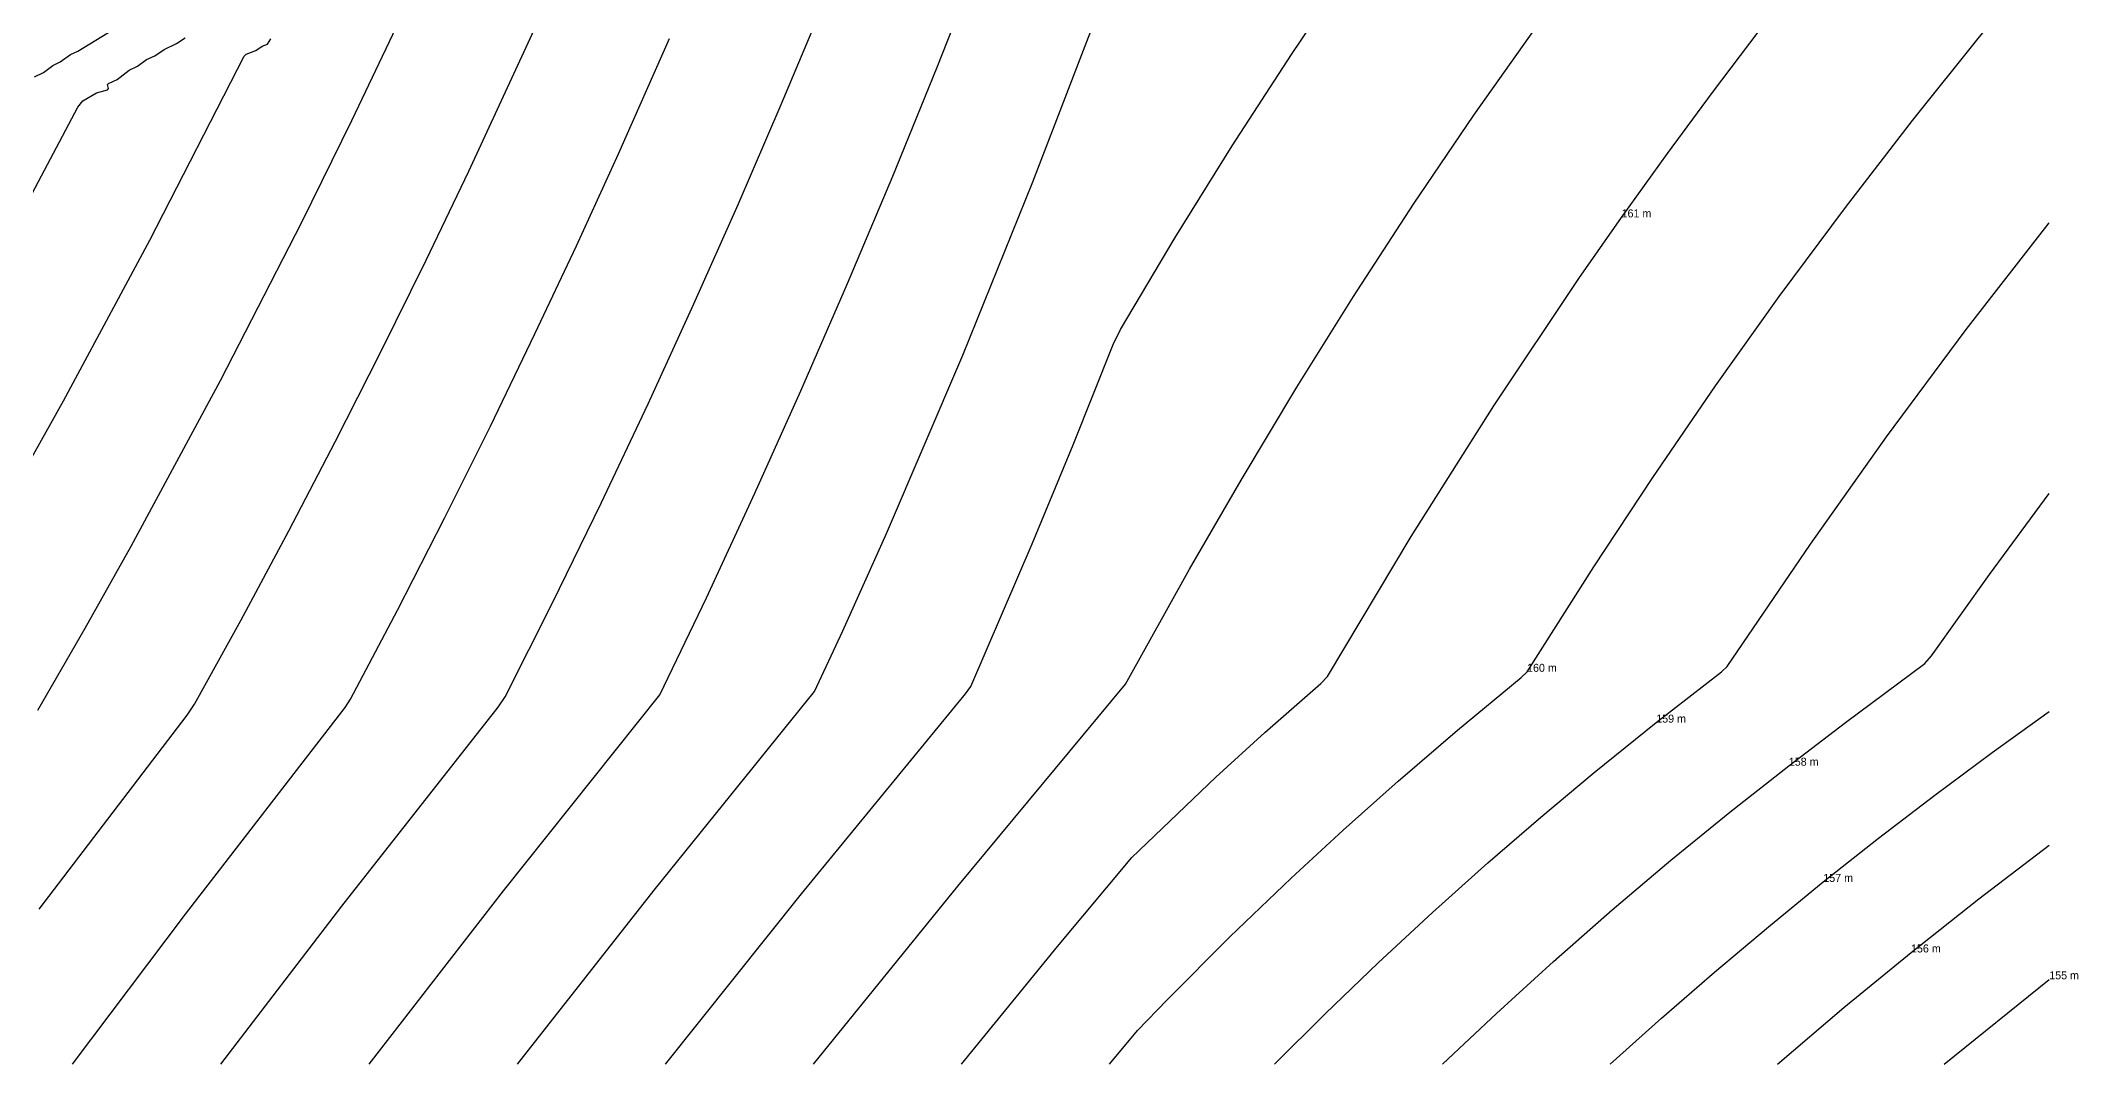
# Model space of a CAD drawing. Header units: metres. Extents: x 248249 to 248387, y 6238853 to 6238972.
# Drawn here: x 248340.45 to 248386.63, y 6238853.29 to 6238876.49 of the extents above; entities that cross this region are included whole.
import ezdxf

# ---------------------------------------------------------------- set-up
doc = ezdxf.new("R2010")
doc.units = ezdxf.units.M
doc.header["$MEASUREMENT"] = 0
for name, color, linetype in [('Contour_Line_Intermediate', 7, 'Continuous'), ('Contour_Line_Major', 7, 'Continuous'), ('FeatureAttribs', 7, 'Continuous')]:
    doc.layers.add(name, color=color, linetype=linetype)

# ---------------------------------------------------------------- blocks, each defined once
blk = doc.blocks.new('FEATURE')

msp = doc.modelspace()

# ---------------------------------------------------------------- linework, layer by layer
at = {"layer": 'Contour_Line_Intermediate', "color": 36, "true_color": 0x804000}
for points in [[(248354.611, 6238853.29, 163), (248357.691, 6238857.152, 163), (248361.412, 6238861.685, 163), (248361.53, 6238861.851, 163), (248362.923, 6238865.085, 163), (248363.851, 6238867.335, 163), (248364.759, 6238869.608, 163), (248364.92, 6238869.949, 163), (248366.161, 6238872.033, 163), (248367.454, 6238874.113, 163), (248368.796, 6238876.185, 163), (248370.1, 6238878.114, 163), (248371.601, 6238880.242, 163), (248373.131, 6238882.316, 163), (248374.705, 6238884.354, 163), (248376.346, 6238886.385, 163), (248377.998, 6238888.34, 163), (248379.678, 6238890.239, 163), (248381.347, 6238892.046, 163), (248383.235, 6238894.008, 163), (248383.388, 6238894.245, 163), (248385.975, 6238898.805, 163)], [(248361.321, 6238853.29, 161), (248363.497, 6238855.957, 161), (248365.181, 6238857.977, 161), (248367.085, 6238859.799, 161), (248368.198, 6238860.811, 161), (248369.464, 6238861.925, 161), (248369.615, 6238862.083, 161), (248371.511, 6238865.254, 161), (248373.384, 6238868.215, 161), (248375.314, 6238871.102, 161), (248376.282, 6238872.489, 161), (248377.322, 6238873.94, 161), (248378.342, 6238875.322, 161), (248379.401, 6238876.717, 161), (248380.431, 6238878.037, 161), (248381.52, 6238879.394, 161), (248382.6, 6238880.702, 161), (248383.721, 6238882.022, 161), (248384.86, 6238883.326, 161), (248385.975, 6238884.568, 161)], [(248347.892, 6238853.29, 165), (248350.941, 6238857.218, 165), (248354.479, 6238861.666, 165), (248355.536, 6238863.866, 165), (248356.638, 6238866.24, 165), (248357.68, 6238868.559, 165), (248358.738, 6238870.991, 165), (248359.761, 6238873.425, 165), (248360.766, 6238875.896, 165), (248361.747, 6238878.388, 165)], [(248340.384, 6238861.321, 169), (248341.452, 6238863.175, 169), (248342.497, 6238865.039, 169), (248344.522, 6238868.792, 169), (248346.365, 6238872.382, 169), (248347.503, 6238874.689, 169), (248348.667, 6238877.124, 169)], [(248340.116, 6238872.773, 171), (248341.292, 6238874.988, 171), (248341.401, 6238875.13, 171), (248341.71, 6238875.315, 171), (248341.963, 6238875.381, 171), (248341.985, 6238875.414, 171), (248341.962, 6238875.5, 171), (248341.988, 6238875.524, 171), (248342.179, 6238875.617, 171), (248342.453, 6238875.83, 171), (248342.642, 6238875.919, 171), (248342.848, 6238876.067, 171), (248343.038, 6238876.152, 171), (248343.248, 6238876.298, 171), (248343.529, 6238876.431, 171), (248343.72, 6238876.562, 171)], [(248341.166, 6238853.29, 167), (248343.731, 6238856.696, 167), (248347.352, 6238861.375, 167), (248347.468, 6238861.563, 167), (248348.536, 6238863.587, 167), (248349.603, 6238865.67, 167), (248350.641, 6238867.757, 167), (248351.651, 6238869.846, 167), (248352.59, 6238871.844, 167), (248353.544, 6238873.93, 167), (248354.703, 6238876.546, 167)], [(248368.411, 6238853.29, 159), (248369.561, 6238854.434, 159), (248370.767, 6238855.592, 159), (248371.994, 6238856.73, 159), (248373.251, 6238857.854, 159), (248374.448, 6238858.888, 159), (248375.662, 6238859.901, 159), (248377.067, 6238861.034, 159), (248378.55, 6238862.187, 159), (248378.676, 6238862.308, 159), (248380.564, 6238865.084, 159), (248382.289, 6238867.517, 159), (248384.095, 6238869.949, 159), (248385.975, 6238872.366, 159)], [(248376.024, 6238853.29, 157), (248377.185, 6238854.332, 157), (248378.386, 6238855.377, 157), (248379.611, 6238856.409, 157), (248380.854, 6238857.424, 157), (248382.105, 6238858.413, 157), (248383.385, 6238859.393, 157), (248384.682, 6238860.356, 157), (248385.975, 6238861.287, 157)], [(248383.591, 6238853.29, 155), (248385.975, 6238855.215, 155)]]:
    msp.add_polyline3d(points, dxfattribs=at)
at = {"layer": 'Contour_Line_Major', "color": 36, "true_color": 0x804000}
for points in [[(248357.967, 6238853.29, 162), (248361.235, 6238857.33, 162), (248365.038, 6238861.91, 162), (248366.488, 6238864.512, 162), (248367.655, 6238866.534, 162), (248368.919, 6238868.64, 162), (248370.205, 6238870.698, 162), (248371.565, 6238872.788, 162), (248372.932, 6238874.804, 162), (248374.327, 6238876.779, 162), (248375.737, 6238878.695, 162), (248376.92, 6238880.246, 162), (248378.165, 6238881.824, 162), (248379.433, 6238883.378, 162), (248380.687, 6238884.864, 162), (248382.011, 6238886.382, 162), (248383.3, 6238887.81, 162), (248384.622, 6238889.229, 162), (248385.975, 6238890.633, 162)], [(248364.673, 6238853.29, 160), (248365.309, 6238854.053, 160), (248365.978, 6238854.749, 160), (248367.402, 6238856.177, 160), (248368.791, 6238857.511, 160), (248369.968, 6238858.597, 160), (248371.218, 6238859.711, 160), (248372.563, 6238860.864, 160), (248374.008, 6238862.055, 160), (248374.139, 6238862.187, 160), (248375.655, 6238864.567, 160), (248376.991, 6238866.595, 160), (248378.413, 6238868.67, 160), (248379.856, 6238870.695, 160), (248381.356, 6238872.717, 160), (248382.877, 6238874.689, 160), (248384.395, 6238876.584, 160), (248385.975, 6238878.479, 160)], [(248340.412, 6238856.809, 168), (248343.764, 6238861.205, 168), (248343.931, 6238861.451, 168), (248344.981, 6238863.352, 168), (248346.069, 6238865.38, 168), (248347.122, 6238867.4, 168), (248348.15, 6238869.425, 168), (248349.183, 6238871.52, 168), (248350.15, 6238873.536, 168), (248352.285, 6238878.156, 168)], [(248351.252, 6238853.29, 164), (248354.356, 6238857.233, 164), (248357.99, 6238861.737, 164), (248358.632, 6238863.119, 164), (248359.618, 6238865.323, 164), (248361.347, 6238869.366, 164), (248362.938, 6238873.294, 164), (248364.632, 6238877.704, 164)], [(248340.306, 6238875.677, 172), (248340.509, 6238875.773, 172), (248340.724, 6238875.935, 172), (248340.887, 6238876.012, 172), (248341.123, 6238876.179, 172), (248341.291, 6238876.261, 172), (248342.511, 6238877.009, 172)], [(248344.53, 6238853.29, 166), (248347.272, 6238856.877, 166), (248350.814, 6238861.385, 166), (248350.975, 6238861.619, 166), (248352.049, 6238863.75, 166), (248353.152, 6238866.01, 166), (248354.216, 6238868.262, 166), (248355.254, 6238870.528, 166), (248356.257, 6238872.783, 166), (248357.232, 6238875.047, 166), (248358.151, 6238877.243, 166)], [(248339.932, 6238866.479, 170), (248340.962, 6238868.327, 170), (248342.918, 6238871.971, 170), (248345.058, 6238876.147, 170), (248345.104, 6238876.188, 170), (248345.321, 6238876.27, 170), (248345.468, 6238876.369, 170), (248345.585, 6238876.414, 170), (248345.666, 6238876.536, 170)], [(248372.224, 6238853.29, 158), (248373.443, 6238854.44, 158), (248374.742, 6238855.622, 158), (248376.071, 6238856.788, 158), (248377.4, 6238857.913, 158), (248378.739, 6238859.006, 158), (248380.072, 6238860.058, 158), (248381.355, 6238861.037, 158), (248383.159, 6238862.375, 158), (248383.31, 6238862.547, 158), (248384.625, 6238864.395, 158), (248385.975, 6238866.228, 158)], [(248379.814, 6238853.29, 156), (248381.322, 6238854.576, 156), (248382.842, 6238855.824, 156), (248384.376, 6238857.037, 156), (248385.975, 6238858.254, 156)]]:
    msp.add_polyline3d(points, dxfattribs=at)

# ---------------------------------------------------------------- block references
at = {"layer": 'FeatureAttribs'}
ref = msp.add_blockref('FEATURE', (248376.282, 6238872.489, 161), dxfattribs=at)
ref.add_attrib('NAME', '161 m', (248376.282, 6238872.489, 161), dxfattribs={"color": 7, "height": 0.1814})
ref = msp.add_blockref('FEATURE', (248374.139, 6238862.187, 160), dxfattribs=at)
ref.add_attrib('NAME', '160 m', (248374.139, 6238862.187, 160), dxfattribs={"color": 7, "height": 0.1814})
ref = msp.add_blockref('FEATURE', (248377.067, 6238861.034, 159), dxfattribs=at)
ref.add_attrib('NAME', '159 m', (248377.067, 6238861.034, 159), dxfattribs={"color": 7, "height": 0.1814})
ref = msp.add_blockref('FEATURE', (248380.072, 6238860.058, 158), dxfattribs=at)
ref.add_attrib('NAME', '158 m', (248380.072, 6238860.058, 158), dxfattribs={"color": 7, "height": 0.1814})
ref = msp.add_blockref('FEATURE', (248380.854, 6238857.424, 157), dxfattribs=at)
ref.add_attrib('NAME', '157 m', (248380.854, 6238857.424, 157), dxfattribs={"color": 7, "height": 0.1814})
ref = msp.add_blockref('FEATURE', (248382.842, 6238855.824, 156), dxfattribs=at)
ref.add_attrib('NAME', '156 m', (248382.842, 6238855.824, 156), dxfattribs={"color": 7, "height": 0.1814})
ref = msp.add_blockref('FEATURE', (248385.975, 6238855.215, 155), dxfattribs=at)
ref.add_attrib('NAME', '155 m', (248385.975, 6238855.215, 155), dxfattribs={"color": 7, "height": 0.1814})

doc.saveas('drawing.dxf')
